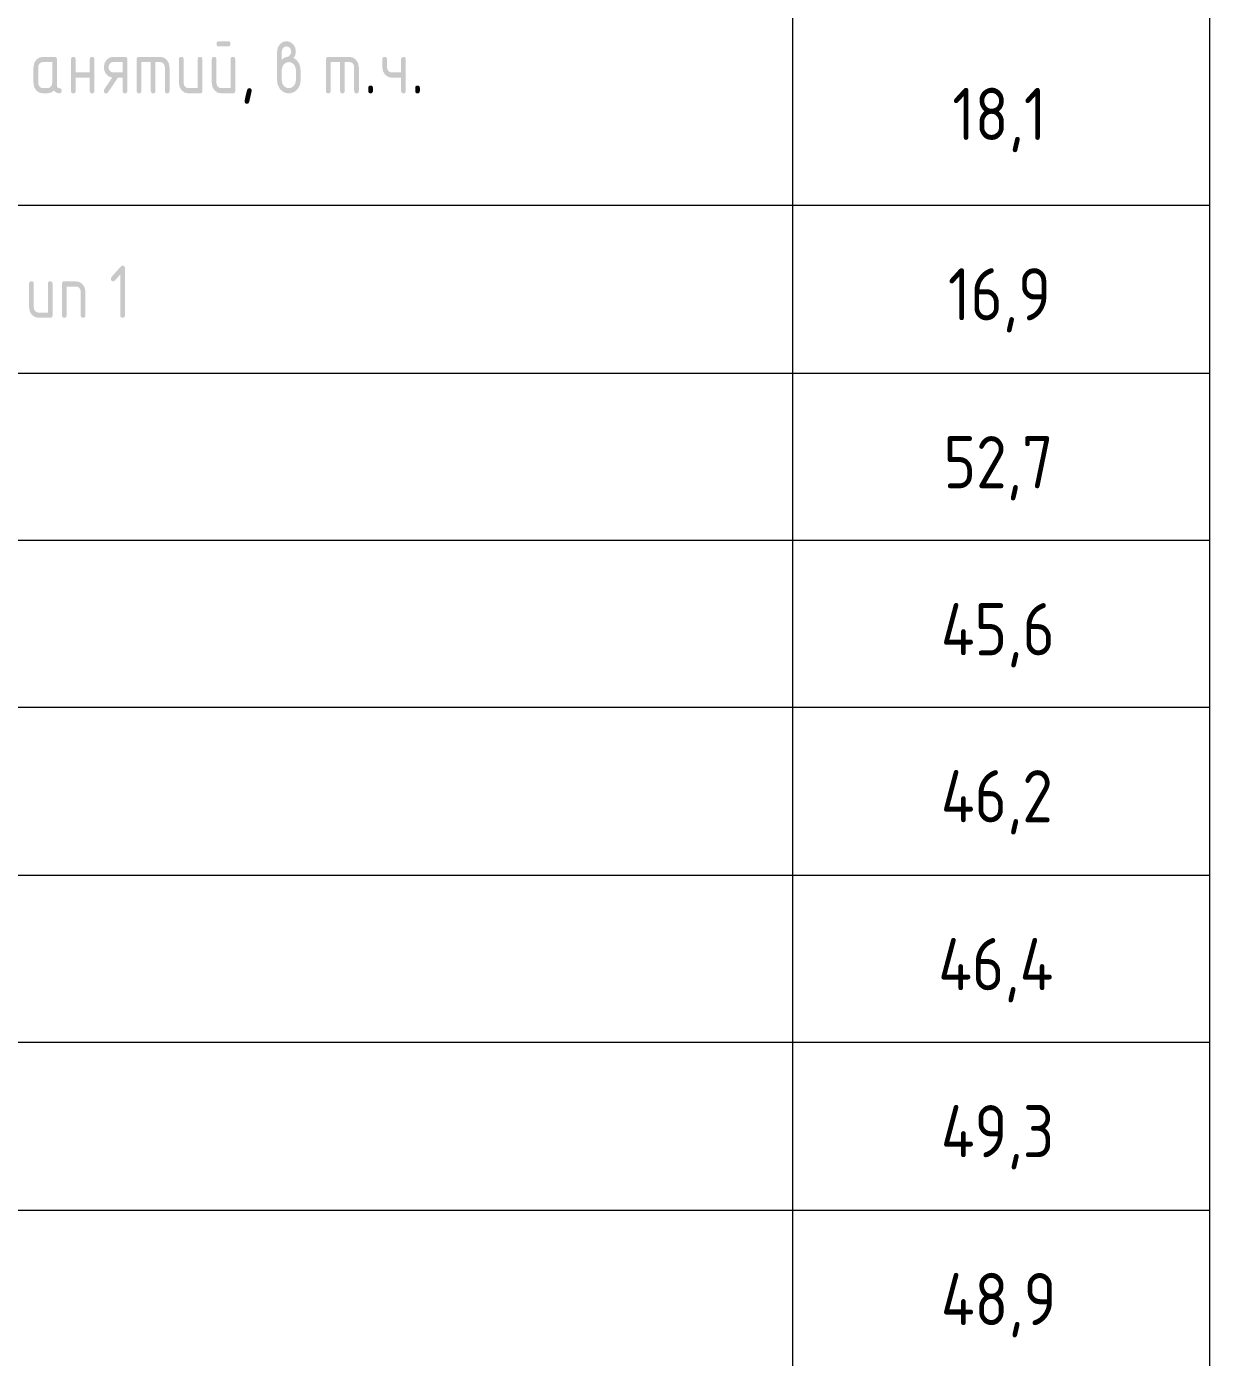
# Model space of a CAD drawing. Header units: millimetres. Extents: x -33838 to 476301, y -41806 to 120107.
# Drawn here: x 171456 to 177125, y 2246 to 8621 of the extents above; entities that cross this region are included whole.
import ezdxf

# ---------------------------------------------------------------- set-up
doc = ezdxf.new("R2010")
doc.units = ezdxf.units.MM
doc.layers.add('0_АР', color=8, linetype='Continuous', lineweight=20)
doc.styles.add('PIK', font='isocpeur.ttf', dxfattribs={"width": 0.9, "height": 250})

msp = doc.modelspace()

# ---------------------------------------------------------------- hatches: boundary and pattern name
at = {"layer": '0_АР'}
h = msp.add_hatch(color=7, dxfattribs=at)
h.paths.add_polyline_path([(172455.70956, 8463.26947), (172455.70956, 8313.39407), (172455.00676, 8307.90427), (172452.89836, 8303.99587), (172449.38436, 8301.65837), (172444.46476, 8300.88147), (172388.29586, 8300.88147), (172370.89126, 8304.48507), (172356.38056, 8315.32327), (172346.58266, 8331.44637), (172343.31676, 8350.87667), (172343.31676, 8463.26947), (172344.02036, 8468.73597), (172346.13486, 8472.64707), (172349.66516, 8474.99747), (172354.61666, 8475.78207), (172359.53626, 8474.99747), (172363.05026, 8472.64707), (172365.15866, 8468.73597), (172365.86146, 8463.26947), (172365.86146, 8350.87667), (172367.51506, 8341.33377), (172372.47606, 8333.23777), (172379.72446, 8327.68437), (172388.29586, 8325.85157), (172433.27506, 8325.85157), (172433.27506, 8463.26947), (172433.96926, 8468.73597), (172436.05866, 8472.64707), (172439.55376, 8474.99747), (172444.46476, 8475.78207), (172449.38436, 8474.99747), (172452.89836, 8472.64707), (172455.00676, 8468.73597)])
h.paths.add_polyline_path([(172421.80976, 8525.77727), (172377.05106, 8525.77727), (172372.14016, 8526.55337), (172368.64506, 8528.88477), (172366.55566, 8532.77687), (172365.86146, 8538.23477), (172366.55566, 8543.70127), (172368.64506, 8547.61237), (172372.14016, 8549.96277), (172377.05106, 8550.74737), (172421.80976, 8550.74737), (172426.72936, 8549.96277), (172430.24336, 8547.61237), (172432.35176, 8543.70127), (172433.05456, 8538.23477), (172432.35176, 8532.77687), (172430.24336, 8528.88477), (172426.72936, 8526.55337)])
h = msp.add_hatch(color=7, dxfattribs=at)
h.paths.add_polyline_path([(172678.87766, 8463.26947), (172692.54776, 8472.64707), (172705.06036, 8475.78207), (172711.75766, 8477.94557), (172717.95886, 8484.49127), (172722.32716, 8492.62167), (172723.80166, 8500.75217), (172722.16186, 8510.50177), (172717.29736, 8518.55637), (172710.06956, 8523.96517), (172701.31216, 8525.77727), (172692.62356, 8523.93077), (172685.38196, 8518.44617), (172680.49686, 8510.38467), (172678.87766, 8500.75217)])
h.paths.add_polyline_path([(172735.04646, 8470.65577), (172748.88196, 8461.34717), (172759.57556, 8447.78037), (172766.42446, 8431.29897), (172768.72576, 8413.32937), (172768.72576, 8363.33417), (172767.69396, 8350.76647), (172764.60546, 8339.19097), (172759.47046, 8328.60757), (172752.29956, 8319.01647), (172743.64806, 8311.06687), (172734.14386, 8305.40147), (172723.78186, 8302.00977), (172712.55696, 8300.88147), (172701.26046, 8302.01927), (172690.85286, 8305.43587), (172681.33406, 8311.13667), (172672.70406, 8319.12667), (172665.54166, 8328.73937), (172660.42576, 8339.30807), (172657.35616, 8350.83797), (172656.33296, 8363.33417), (172656.33296, 8500.75217), (172659.60576, 8520.13427), (172669.45186, 8536.25037), (172683.95576, 8547.11627), (172701.31216, 8550.74737), (172718.71676, 8547.08177), (172733.22746, 8536.14017), (172743.02536, 8520.01707), (172746.29126, 8500.75217), (172743.48006, 8483.76097)])
h.paths.add_polyline_path([(172746.29126, 8363.33417), (172746.29126, 8413.32937), (172743.82456, 8427.67477), (172736.47966, 8439.78777), (172725.61386, 8448.04907), (172712.55696, 8450.81207), (172699.49996, 8448.04907), (172688.63416, 8439.78777), (172681.31676, 8427.67477), (172678.87766, 8413.32937), (172678.87766, 8363.33417), (172681.31676, 8348.82347), (172688.63416, 8336.71047), (172699.49996, 8328.55247), (172712.55696, 8325.85157), (172725.61386, 8328.58697), (172736.47966, 8336.82067), (172743.82456, 8348.94057)])
h = msp.add_hatch(color=7, dxfattribs=at)
h.paths.add_polyline_path([(171623.68996, 8313.39407), (171622.98716, 8307.90427), (171620.87876, 8303.99587), (171617.36476, 8301.65837), (171612.44516, 8300.88147), (171598.17556, 8304.18877), (171586.75856, 8314.11067), (171572.90236, 8304.18877), (171556.27636, 8300.88147), (171533.78676, 8300.88147), (171516.38216, 8304.48507), (171501.87136, 8315.32327), (171492.07356, 8331.44637), (171488.80756, 8350.87667), (171488.80756, 8425.84197), (171492.07356, 8445.19657), (171501.87136, 8461.28517), (171516.38216, 8472.15097), (171533.78676, 8475.78207), (171589.95556, 8475.78207), (171594.87516, 8474.99747), (171598.38916, 8472.64707), (171600.49756, 8468.73597), (171601.20036, 8463.26947), (171601.20036, 8338.36407), (171601.90316, 8332.87437), (171604.01156, 8328.96587), (171607.52556, 8326.62837), (171612.44516, 8325.85157), (171617.36476, 8325.06777), (171620.87876, 8322.72337), (171622.98716, 8318.82867)])
h.paths.add_polyline_path([(171578.76596, 8450.81207), (171533.78676, 8450.81207), (171525.09826, 8448.96547), (171517.85666, 8443.48087), (171512.97146, 8435.42627), (171511.35226, 8425.84197), (171511.35226, 8350.87667), (171513.00596, 8341.33377), (171517.96686, 8333.23777), (171525.21536, 8327.68437), (171533.78676, 8325.85157), (171556.27636, 8325.85157), (171564.92356, 8327.67057), (171572.20646, 8333.12757), (171577.11916, 8341.21667), (171578.76596, 8350.87667)])
h = msp.add_hatch(color=7, dxfattribs=at)
h.dxf.hatch_style = 2
h.paths.add_polyline_path([(171691.11666, 8375.84677), (171691.11666, 8313.39407), (171690.41386, 8307.90427), (171688.30546, 8303.99587), (171684.79146, 8301.65837), (171679.87186, 8300.88147), (171674.92036, 8301.65837), (171671.38996, 8303.99587), (171669.27556, 8307.90427), (171668.57196, 8313.39407), (171668.57196, 8463.26947), (171669.27556, 8468.73597), (171671.38996, 8472.64707), (171674.92036, 8474.99747), (171679.87186, 8475.78207), (171684.79146, 8474.99747), (171688.30546, 8472.64707), (171690.41386, 8468.73597), (171691.11666, 8463.26947), (171691.11666, 8400.81677), (171758.53026, 8400.81677), (171758.53026, 8463.26947), (171759.22446, 8468.73597), (171761.31386, 8472.64707), (171764.80896, 8474.99747), (171769.71996, 8475.78207), (171774.63956, 8474.99747), (171778.15356, 8472.64707), (171780.26196, 8468.73597), (171780.96476, 8463.26947), (171780.96476, 8313.39407), (171780.26196, 8307.90427), (171778.15356, 8303.99587), (171774.63956, 8301.65837), (171769.71996, 8300.88147), (171764.80896, 8301.65837), (171761.31386, 8303.99587), (171759.22446, 8307.90427), (171758.53026, 8313.39407), (171758.53026, 8375.84677)])
h = msp.add_hatch(color=7, dxfattribs=at)
h.paths.add_polyline_path([(171866.04106, 8376.23257), (171850.17296, 8381.40717), (171837.32276, 8392.49347), (171828.84096, 8407.82417), (171826.02286, 8425.84197), (171829.28876, 8445.19657), (171839.08666, 8461.28517), (171853.59736, 8472.15097), (171871.00206, 8475.78207), (171927.17086, 8475.78207), (171932.09046, 8474.99747), (171935.60446, 8472.64707), (171937.71286, 8468.73597), (171938.41566, 8463.26947), (171938.41566, 8313.39407), (171937.71286, 8307.90427), (171935.60446, 8303.99587), (171932.09046, 8301.65837), (171927.17086, 8300.88147), (171922.25986, 8301.65837), (171918.76486, 8303.99587), (171916.67536, 8307.90427), (171915.98116, 8313.39407), (171915.98116, 8375.84677), (171893.10576, 8375.84677), (171846.30756, 8306.00777), (171842.33196, 8302.16307), (171837.32276, 8300.88147), (171832.37126, 8301.65837), (171828.84096, 8303.99587), (171826.72656, 8307.90427), (171826.02286, 8313.39407), (171828.28286, 8320.94567)])
h.paths.add_polyline_path([(171848.56756, 8425.84197), (171850.22116, 8416.29907), (171855.18216, 8408.20307), (171862.43066, 8402.64957), (171871.00206, 8400.81677), (171915.98116, 8400.81677), (171915.98116, 8450.81207), (171871.00206, 8450.81207), (171862.31346, 8448.96547), (171855.07186, 8443.48087), (171850.18676, 8435.42627)])
h = msp.add_hatch(color=7, dxfattribs=at)
h.dxf.hatch_style = 2
h.paths.add_polyline_path([(171994.77366, 8475.78207), (172095.86656, 8475.78207), (172113.17476, 8472.11647), (172127.67166, 8461.17487), (172137.49716, 8445.05877), (172140.79066, 8425.84197), (172140.79066, 8313.39407), (172140.08866, 8307.90427), (172137.98636, 8303.99587), (172134.48866, 8301.65837), (172129.60096, 8300.88147), (172124.68136, 8301.65837), (172121.16736, 8303.99587), (172119.05896, 8307.90427), (172118.35616, 8313.39407), (172118.35616, 8425.84197), (172116.71626, 8435.56407), (172111.85186, 8443.59107), (172104.62406, 8448.99987), (172095.86656, 8450.81207), (172073.43216, 8450.81207), (172073.43216, 8313.39407), (172072.72936, 8307.90427), (172070.62096, 8303.99587), (172067.10696, 8301.65837), (172062.18736, 8300.88147), (172057.26776, 8301.65837), (172053.75376, 8303.99587), (172051.64536, 8307.90427), (172050.94256, 8313.39407), (172050.94256, 8450.81207), (172006.01846, 8450.81207), (172006.01846, 8313.39407), (172005.31566, 8307.90427), (172003.20726, 8303.99587), (171999.69326, 8301.65837), (171994.77366, 8300.88147), (171989.82226, 8301.65837), (171986.29186, 8303.99587), (171984.17746, 8307.90427), (171983.47376, 8313.39407), (171983.47376, 8463.26947), (171984.17746, 8468.73597), (171986.29186, 8472.64707), (171989.82226, 8474.99747)])
h = msp.add_hatch(color=7, dxfattribs=at)
h.dxf.hatch_style = 2
h.paths.add_polyline_path([(172298.25856, 8463.26947), (172298.25856, 8313.39407), (172297.55576, 8307.90427), (172295.44736, 8303.99587), (172291.93336, 8301.65837), (172287.01376, 8300.88147), (172230.84496, 8300.88147), (172213.44036, 8304.48507), (172198.92956, 8315.32327), (172189.13176, 8331.44637), (172185.86576, 8350.87667), (172185.86576, 8463.26947), (172186.56946, 8468.73597), (172188.68386, 8472.64707), (172192.21426, 8474.99747), (172197.16576, 8475.78207), (172202.08536, 8474.99747), (172205.59926, 8472.64707), (172207.70766, 8468.73597), (172208.41046, 8463.26947), (172208.41046, 8350.87667), (172210.06416, 8341.33377), (172215.02506, 8333.23777), (172222.27356, 8327.68437), (172230.84496, 8325.85157), (172275.82416, 8325.85157), (172275.82416, 8463.26947), (172276.51836, 8468.73597), (172278.60776, 8472.64707), (172282.10286, 8474.99747), (172287.01376, 8475.78207), (172291.93336, 8474.99747), (172295.44736, 8472.64707), (172297.55576, 8468.73597)])
h = msp.add_hatch(color=7, dxfattribs=at)
h.dxf.hatch_style = 2
h.paths.add_polyline_path([(172902.08076, 8475.78207), (173003.17366, 8475.78207), (173020.48176, 8472.11647), (173034.97876, 8461.17487), (173044.80416, 8445.05877), (173048.09766, 8425.84197), (173048.09766, 8313.39407), (173047.39576, 8307.90427), (173045.29336, 8303.99587), (173041.79576, 8301.65837), (173036.90806, 8300.88147), (173031.98846, 8301.65837), (173028.47446, 8303.99587), (173026.36606, 8307.90427), (173025.66326, 8313.39407), (173025.66326, 8425.84197), (173024.02336, 8435.56407), (173019.15886, 8443.59107), (173011.93106, 8448.99987), (173003.17366, 8450.81207), (172980.73916, 8450.81207), (172980.73916, 8313.39407), (172980.03636, 8307.90427), (172977.92796, 8303.99587), (172974.41396, 8301.65837), (172969.49436, 8300.88147), (172964.57476, 8301.65837), (172961.06076, 8303.99587), (172958.95236, 8307.90427), (172958.24956, 8313.39407), (172958.24956, 8450.81207), (172913.32556, 8450.81207), (172913.32556, 8313.39407), (172912.62276, 8307.90427), (172910.51436, 8303.99587), (172907.00036, 8301.65837), (172902.08076, 8300.88147), (172897.12926, 8301.65837), (172893.59896, 8303.99587), (172891.48456, 8307.90427), (172890.78086, 8313.39407), (172890.78086, 8463.26947), (172891.48456, 8468.73597), (172893.59896, 8472.64707), (172897.12926, 8474.99747)])
h = msp.add_hatch(color=7, dxfattribs=at)
h.dxf.hatch_style = 2
h.paths.add_polyline_path([(173273.13446, 8463.26947), (173273.13446, 8313.39407), (173272.43166, 8307.90427), (173270.32326, 8303.99587), (173266.80926, 8301.65837), (173261.88966, 8300.88147), (173256.97866, 8301.65837), (173253.48356, 8303.99587), (173251.39416, 8307.90427), (173250.69996, 8313.39407), (173250.69996, 8375.84677), (173205.72076, 8375.84677), (173188.52286, 8379.44347), (173173.97076, 8390.23347), (173164.04896, 8406.07407), (173160.74166, 8424.84977), (173160.74166, 8463.26947), (173161.44526, 8468.73597), (173163.55976, 8472.64707), (173167.09006, 8474.99747), (173172.04156, 8475.78207), (173176.96116, 8474.99747), (173180.47516, 8472.64707), (173182.58356, 8468.73597), (173183.28636, 8463.26947), (173183.28636, 8425.84197), (173184.93996, 8416.29907), (173189.90096, 8408.20307), (173197.14936, 8402.64957), (173205.72076, 8400.81677), (173250.69996, 8400.81677), (173250.69996, 8463.26947), (173251.39416, 8468.73597), (173253.48356, 8472.64707), (173256.97866, 8474.99747), (173261.88966, 8475.78207), (173266.80926, 8474.99747), (173270.32326, 8472.64707), (173272.43166, 8468.73597)])
h = msp.add_hatch(color=7, dxfattribs=at)
h.dxf.hatch_style = 2
h.paths.add_polyline_path([(172523.31236, 8325.85157), (172528.20006, 8325.07807), (172531.69776, 8322.76477), (172533.80006, 8318.92177), (172534.50206, 8313.55947), (172533.77856, 8309.58897), (172531.60816, 8299.40697), (172527.99086, 8283.00317), (172522.92656, 8260.36717), (172519.21266, 8253.27027), (172512.06756, 8250.88627), (172507.11616, 8251.67087), (172503.58576, 8254.02127), (172501.47136, 8257.93237), (172500.76766, 8263.39887), (172501.49196, 8269.93247), (172503.66846, 8280.94127), (172507.30216, 8296.43557), (172512.39826, 8316.42577), (172516.28436, 8323.49507)])
h = msp.add_hatch(color=7, dxfattribs=at)
h.dxf.hatch_style = 2
h.paths.add_polyline_path([(173093.17286, 8325.85157), (173093.87656, 8331.31807), (173095.99096, 8335.22907), (173099.52136, 8337.57947), (173104.47276, 8338.36407), (173109.39236, 8337.57947), (173112.90636, 8335.22907), (173115.01476, 8331.31807), (173115.71756, 8325.85157), (173115.71756, 8313.39407), (173115.01476, 8307.90427), (173112.90636, 8303.99587), (173109.39236, 8301.65837), (173104.47276, 8300.88147), (173099.52136, 8301.65837), (173095.99096, 8303.99587), (173093.87656, 8307.90427), (173093.17286, 8313.39407)])
h = msp.add_hatch(color=7, dxfattribs=at)
h.dxf.hatch_style = 2
h.paths.add_polyline_path([(173318.19256, 8325.85157), (173318.89626, 8331.31807), (173321.01066, 8335.22907), (173324.54106, 8337.57947), (173329.49246, 8338.36407), (173334.41206, 8337.57947), (173337.92606, 8335.22907), (173340.03446, 8331.31807), (173340.73726, 8325.85157), (173340.73726, 8313.39407), (173340.03446, 8307.90427), (173337.92606, 8303.99587), (173334.41206, 8301.65837), (173329.49246, 8300.88147), (173324.54106, 8301.65837), (173321.01066, 8303.99587), (173318.89626, 8307.90427), (173318.19256, 8313.39407)])
h = msp.add_hatch(color=7, dxfattribs=at)
h.dxf.hatch_style = 2
h.paths.add_polyline_path([(171904.62926, 7432.86947), (171878.77726, 7404.09597), (171870.95006, 7400.51307), (171865.99856, 7401.28997), (171862.46816, 7403.62747), (171860.35376, 7407.53597), (171859.65006, 7413.02567), (171862.95736, 7421.73487), (171906.88926, 7470.57257), (171911.31966, 7474.24507), (171915.87406, 7475.47837), (171920.79366, 7474.69377), (171924.30766, 7472.34337), (171926.41606, 7468.43227), (171927.11886, 7462.96577), (171927.11886, 7238.12507), (171926.41606, 7232.63527), (171924.30766, 7228.72687), (171920.79366, 7226.38937), (171915.87406, 7225.61247), (171910.95446, 7226.38937), (171907.44046, 7228.72687), (171905.33206, 7232.63527), (171904.62926, 7238.12507)])
h = msp.add_hatch(color=7, dxfattribs=at)
h.dxf.hatch_style = 2
h.paths.add_polyline_path([(171580.14406, 7388.00047), (171580.14406, 7238.12507), (171579.44126, 7232.63527), (171577.33286, 7228.72687), (171573.81886, 7226.38937), (171568.89926, 7225.61247), (171512.73046, 7225.61247), (171495.32586, 7229.21607), (171480.81506, 7240.05437), (171471.01726, 7256.17737), (171467.75126, 7275.60767), (171467.75126, 7388.00047), (171468.45496, 7393.46697), (171470.56936, 7397.37807), (171474.09976, 7399.72847), (171479.05116, 7400.51307), (171483.97076, 7399.72847), (171487.48476, 7397.37807), (171489.59316, 7393.46697), (171490.29596, 7388.00047), (171490.29596, 7275.60767), (171491.94966, 7266.06477), (171496.91056, 7257.96887), (171504.15906, 7252.41537), (171512.73046, 7250.58257), (171557.70956, 7250.58257), (171557.70956, 7388.00047), (171558.40376, 7393.46697), (171560.49326, 7397.37807), (171563.98826, 7399.72847), (171568.89926, 7400.51307), (171573.81886, 7399.72847), (171577.33286, 7397.37807), (171579.44126, 7393.46697)])
h = msp.add_hatch(color=7, dxfattribs=at)
h.dxf.hatch_style = 2
h.paths.add_polyline_path([(171625.20216, 7238.12507), (171625.20216, 7388.00047), (171625.90586, 7393.46697), (171628.02026, 7397.37807), (171631.55066, 7399.72847), (171636.50216, 7400.51307), (171692.67096, 7400.51307), (171709.97916, 7396.84747), (171724.47606, 7385.90587), (171734.30146, 7369.78977), (171737.59496, 7350.57297), (171737.59496, 7238.12507), (171736.89216, 7232.63527), (171734.78376, 7228.72687), (171731.26976, 7226.38937), (171726.35016, 7225.61247), (171721.43926, 7226.38937), (171717.94416, 7228.72687), (171715.85476, 7232.63527), (171715.16056, 7238.12507), (171715.16056, 7350.57297), (171713.52066, 7360.29507), (171708.65616, 7368.32217), (171701.42836, 7373.73097), (171692.67096, 7375.54307), (171647.74686, 7375.54307), (171647.74686, 7238.12507), (171647.04406, 7232.63527), (171644.93566, 7228.72687), (171641.42176, 7226.38937), (171636.50216, 7225.61247), (171631.55066, 7226.38937), (171628.02026, 7228.72687), (171625.90586, 7232.63527)])

# ---------------------------------------------------------------- linework, layer by layer
at = {"layer": '0_АР', "color": 7, "lineweight": 0}
for points in [[(175126.44516, 8690.34897), (175126.44516, 7763.24697), (175126.44516, 6958.91187), (175126.44516, 6158.81017), (175126.44516, 5358.70847), (175126.44516, 4554.37337), (175126.44516, 3754.27167), (175126.44516, 2949.93657), (175126.44516, 2149.83487), (175126.44516, 1345.49977), (175126.44516, 545.39807), (175126.44516, -254.70363), (175126.44516, -1059.03873), (175126.44516, -1859.14043), (175126.44516, -2663.47553), (175126.44516, -3463.57723), (175126.44516, -3963.11163)], [(177124.58286, 8690.34897), (177124.58286, 7763.24697), (177124.58286, 6958.91187), (177124.58286, 6158.81017), (177124.58286, 5358.70847), (177124.58286, 4554.37337), (177124.58286, 3754.27167), (177124.58286, 2949.93657), (177124.58286, 2149.83487), (177124.58286, 1345.49977), (177124.58286, 545.39807), (177124.58286, -254.70363), (177124.58286, -1059.03873), (177124.58286, -1859.14043), (177124.58286, -2663.47553), (177124.58286, -3463.57723), (177124.58286, -3963.11163)], [(177124.58286, 7763.24697), (175126.44516, 7763.24697), (167125.42796, 7763.24697), (165622.59136, 7763.24697)], [(177124.58286, 6958.91187), (175126.44516, 6958.91187), (167125.42796, 6958.91187), (165622.59136, 6958.91187)], [(177124.58286, 6158.81017), (175126.44516, 6158.81017), (167125.42796, 6158.81017), (165622.59136, 6158.81017)], [(177124.58286, 5358.70847), (175126.44516, 5358.70847), (167125.42796, 5358.70847), (165622.59136, 5358.70847)], [(177124.58286, 4554.37337), (175126.44516, 4554.37337), (167125.42796, 4554.37337), (165622.59136, 4554.37337)], [(177124.58286, 3754.27167), (175126.44516, 3754.27167), (167125.42796, 3754.27167), (165622.59136, 3754.27167)], [(177124.58286, 2949.93657), (175126.44516, 2949.93657), (167125.42796, 2949.93657), (165622.59136, 2949.93657)]]:
    msp.add_lwpolyline(points, dxfattribs=at)

# ---------------------------------------------------------------- texts
at = {"layer": '0_АР', "color": 7, "char_height": 250, "attachment_point": 1, "style": 'PIK'}
for s, insert in [('{\\fGOSTCommon|b0|i0|c0;18,1}', (175892.68086, 8327.09307)), ('{\\fGOSTCommon|b0|i0|c0;16,9}', (175871.51426, 7463.49027)), ('{\\fGOSTCommon|b0|i0|c0;52,7}', (175850.34756, 6659.15697)), ('{\\fGOSTCommon|b0|i0|c0;45,6}', (175837.64726, 5859.05417)), ('{\\fGOSTCommon|b0|i0|c0;46,2}', (175837.64726, 5058.95147)), ('{\\fGOSTCommon|b0|i0|c0;46,4}', (175824.94686, 4254.61807)), ('{\\fGOSTCommon|b0|i0|c0;49,3}', (175837.64726, 3454.51537)), ('{\\fGOSTCommon|b0|i0|c0;48,9}', (175837.64726, 2650.18197))]:
    msp.add_mtext(s, dxfattribs=dict(at, insert=insert))

doc.saveas('drawing.dxf')
